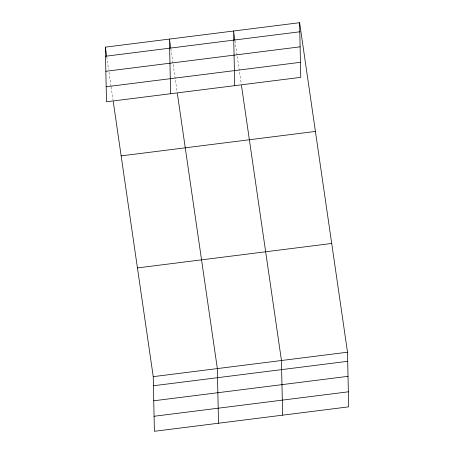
<?xml version="1.0" encoding="UTF-8"?>
<svg xmlns="http://www.w3.org/2000/svg" width="454" height="454" viewBox="0 0 454 454"><rect width="100%" height="100%" fill="white"/><g stroke="black" fill="none" stroke-linecap="round" stroke-linejoin="round"><path stroke-width="0.34" stroke-dasharray="2.27 1.7" d="M234.979 40.775L241.261 83.99M170.869 48.839L177.151 92.06M106.758 56.909L108.585 69.456M108.988 72.243L111.014 86.186M111.117 86.884L113.04 100.124"/><path stroke-width="0.68" d="M299.612 22.7L300.758 77.345L106.486 101.798L105.339 47.154L299.612 22.7L347.514 352.202L348.661 406.846L154.388 431.3L153.242 376.655L113.245 101.52M105.532 56.251L299.805 31.797M105.844 71.284L300.117 46.83M106.168 86.765L300.44 62.312M121.15 155.887L315.422 131.439M137.437 267.922L331.709 243.469M153.242 376.655L347.514 352.202M153.435 385.758L347.707 361.305M153.747 400.786L348.019 376.332M154.071 416.273L348.343 391.819M234.877 40.077L233.56 31.014L234.707 85.658M241.466 85.38L281.463 360.516L282.609 415.16M170.766 48.147L169.45 39.084L170.596 93.728M177.355 93.45L217.352 368.586L218.499 423.23M105.339 47.154L106.656 56.211"/></g></svg>
